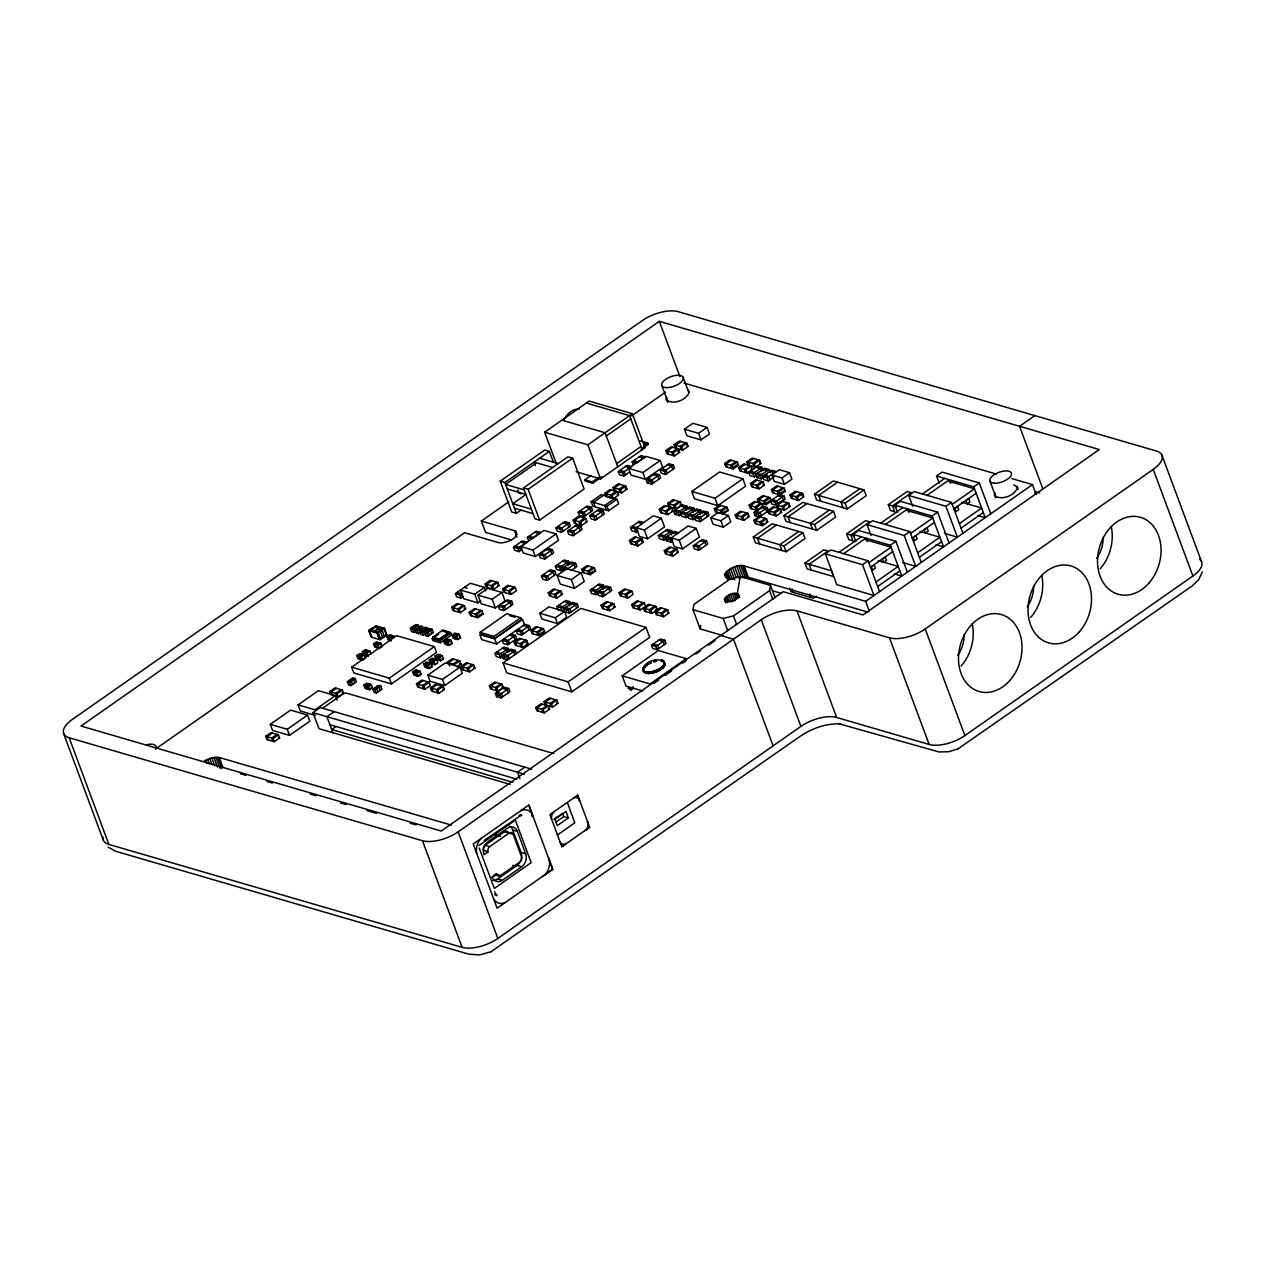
<?xml version="1.0" encoding="UTF-8"?>
<svg xmlns="http://www.w3.org/2000/svg" width="1266" height="1266" viewBox="0 0 1266 1266"><rect width="100%" height="100%" fill="white"/><g stroke="black" fill="none" stroke-linecap="round" stroke-linejoin="round"><path stroke-width="1.5" d="M642.875 669.018C649.933 651.768 680.95 662.814 652.037 671.692C649.141 672.167 645.043 672.911 643.096 670.11C641.514 671.423 647.337 674.477 650.771 673.275C656.342 672.705 669.287 667.435 663.115 660.52M643.35 667.435L643.872 671.882M722.823 635.516L700.161 628.917L692.993 609.642L693.91 604.404L730.055 579.116L740.262 576.568L770.488 585.383L775.045 597.647M700.161 628.917L700.778 625.42M740.262 576.568L737.303 593.627L738.6 597.125C737.856 589.418 726.336 594.83 724.453 599.324L725.117 600.954C729.928 602.822 736.685 600.337 739.028 595.7L737.303 593.627L738.616 597.125M772.83 599.388L769.57 590.621L770.488 585.383M1202.336 571.9L1198.696 579.67L1192.192 585.921L957.935 748.902M687.517 389.675L689.321 391.811C686.932 399.977 673.275 405.231 666.375 399.993L666.707 397.081M1013.829 484.751L1017.5 487.442C1015.095 495.607 1001.438 500.861 994.554 495.607L994.886 492.711M732.982 579.274C713.122 576.821 735.957 562.515 744.091 565.934L865.643 601.35L1032.47 484.609L1036.079 494.31M1034.971 493.439L1035.968 491.794L1039.75 492.901M544.649 874.948L552.72 869.299L548.542 858.047L549.254 859.978A13.34 10.302 -73.8 0 1 544.649 874.948L543.114 876.04M386.621 635.247L379.705 639.631L371.381 637.162L368.77 630.531L376.002 625.831L384.358 628.268L386.652 635.263L384.358 628.268M371.444 636.624L368.77 630.531M556.454 817.14L554.271 819.292M644.6 665.758L644.489 667.72L644.014 666.438M645.692 664.745L645.423 666.691L644.932 665.41M532.306 814.418L532.29 816.602L532.321 814.418A13.34 10.302 -73.8 0 0 520.769 810.715M379.753 639.599L377.315 633.206L384.263 628.838M584.845 830.638L589.639 827.268L577.707 795.143L549.903 814.608L561.835 846.732L565.886 843.9A6.678 5.159 -73.8 0 1 560.11 842.048M659.333 321.342L80.992 726.051L441.233 831.034L783.227 591.697L862.953 614.928L1099.299 449.541L659.333 321.342L679.842 376.493M556.644 464.48L544.649 432.228L589.133 401.085L632.367 413.681L645.027 447.737L600.543 478.865L576.109 471.743M521.133 510.024L516.37 513.347L511.717 512.002L500.244 481.175L544.744 450.031L549.381 451.392L553.432 462.28M500.244 481.175L504.897 482.52L549.381 451.392M535.629 463.451L505.609 484.451L524.203 489.863M523.491 487.932L567.975 456.804L572.628 458.165L584.101 488.993L539.601 520.12L534.964 518.775L523.491 487.932L528.144 489.293L572.628 458.165M544.649 432.228L587.883 444.825L632.367 413.681M156.319 748.491L464.638 532.733L497.87 542.418C504.01 544.665 522.241 537.464 514.597 530.707L481.317 521.054L485.543 532.385L511.417 539.902M481.317 521.054L508.805 501.827M631.639 415.865L665.584 392.112M606.319 435.963L630.785 418.84M525.422 494.879L512.777 503.726L531.372 509.138M601.841 476.807L592.662 483.232L585.224 481.064L584.75 479.767L590.874 475.494M368.944 630.769L377.363 633.174M369.466 630.864L371.128 629.693L378.566 631.861L376.904 633.032L379.294 639.457M376.413 626.005L374.752 627.176L382.19 629.344L383.851 628.173M374.847 630.785L378.471 628.253M616.589 463.593L641.055 446.471M381.019 628.996L378.376 630.151L379.626 629.977M584.75 479.767L592.187 481.935L598.312 477.662M643.46 446.059L647.796 443.021L648.271 444.303L641.055 449.367M618.219 471.553L627.113 465.318L631.528 466.6L622.635 472.835L618.219 471.553L619.422 474.766L623.837 476.048L629.677 471.965M632.13 461.821L641.023 455.586L645.438 456.884L636.545 463.103L632.13 461.821L633.317 465.033M384.563 635.754L386.937 634.931M356.79 655.535L361.443 656.88L364.212 654.933L365.415 658.146L362.63 660.092L357.977 658.747L356.79 655.535L359.576 653.588L368.2 656.199L366.998 652.987L362.345 651.642L363.548 654.854M362.345 651.642L365.13 649.695L369.783 651.04L370.97 654.253M373.47 643.856L376.255 641.909L380.908 643.27L382.095 646.483L379.309 648.429L374.673 647.068L373.47 643.856L378.123 645.217L380.908 643.27M360.968 653.984L358.183 655.93L359.386 659.143M366.523 650.107L363.753 652.037L364.94 655.25M377.648 642.321L374.863 644.267L376.065 647.48M513.49 547.134L522.399 540.914L526.814 542.196L517.921 548.415L513.49 547.134L514.692 550.346L519.107 551.628L520.769 550.473L519.582 547.26L515.167 545.962M527.4 537.401L536.293 531.182L540.709 532.464L531.815 538.699L527.4 537.401L528.587 540.614M386.921 636.751L389.706 634.804L394.343 636.165L391.574 638.111L386.921 636.751L388.108 639.963L391.368 640.913M628.522 468.357L645.755 456.298L660.172 460.492L662.672 467.233L645.438 479.292L631.022 475.098L628.522 468.357L642.922 472.55L660.172 460.492M684.447 429.19L692.898 423.287L707.029 427.402L709.466 433.953L701 439.872L686.884 435.741L684.447 429.19L698.579 433.32L707.029 427.402M362.82 654.538L360.05 656.484L361.237 659.697M368.39 650.645L365.605 652.591L366.792 655.804M379.515 642.859L376.73 644.805L377.917 648.018M391.099 635.216L388.314 637.162L389.501 640.374M366.998 652.987L369.783 651.04M390.165 637.7L392.951 635.754M520.88 546.564L543.953 530.407L556.043 533.935L558.433 540.36L535.36 556.502L523.269 552.989L520.88 546.564L532.97 550.077L556.043 533.935M457.026 592.409L461.441 593.707L462.628 596.919L460.966 598.074L456.551 596.792L455.364 593.58L470.303 583.262L484.482 587.392L485.764 590.858M270.291 724.342L290.594 710.131L307.559 715.068L309.822 721.177L289.534 735.388L272.57 730.435L270.291 724.342L287.255 729.279L307.559 715.068M315.456 715.369L300.374 710.986L298.096 704.877L318.399 690.666L335.363 695.62L337.072 700.193M351.647 667.182L396.701 635.659L434.349 646.625L436.501 652.401L391.447 683.925L353.8 672.958L351.647 667.182L389.311 678.149L434.349 646.625M591.159 501.653L601.176 494.642L616.969 499.247L618.647 503.741L608.63 510.752L592.836 506.147L591.159 501.653L606.968 506.258L616.969 499.247M412.02 627.256L414.346 627.936L415.533 631.133L413.871 632.304L411.545 631.623L410.342 628.411L415.913 624.534L418.239 625.198L419.426 628.411M455.364 593.58L459.78 594.862L461.441 593.707M604.657 493.36L609.943 489.673L617.381 491.841L618.568 495.038L613.282 498.741L612.095 495.528L604.657 493.36L605.86 496.573L607.253 496.984L606.05 493.772L611.336 490.069M612.997 487.521L618.283 483.834L625.721 486.002L626.907 489.214L621.638 492.901L614.2 490.733L612.997 487.521L620.435 489.689L625.721 486.002M665.821 450.554L673.259 452.722L678.544 449.034L679.747 452.231L674.462 455.934L667.024 453.766L665.821 450.554L671.107 446.866L682.801 450.095L688.087 446.407L686.884 443.195L679.446 441.027L674.177 444.714L675.364 447.927M555.932 527.811L564.826 521.576L569.241 522.874L570.444 526.086L561.534 532.306L557.119 531.024L555.932 527.811L560.347 529.093L569.241 522.874M578.182 512.239L587.076 506.02L591.491 507.302L592.678 510.515L583.784 516.734L579.369 515.452L578.182 512.239L582.597 513.521L591.491 507.302M603.486 495.322L593.485 502.333L595.162 506.827M410.342 628.411L412.669 629.091L418.239 625.198M619.675 484.229L614.39 487.932L615.592 491.145M672.499 447.262L667.229 450.965L668.416 454.178M680.855 441.423L675.569 445.126L676.756 448.338M414.995 629.772L420.549 625.879L422.876 626.559L417.321 630.452L414.995 629.772L416.182 632.984L418.508 633.665L420.185 632.494M573.166 520.01L578.435 516.322L585.873 518.49L587.076 521.687L581.79 525.39L574.353 523.222L573.166 520.01L580.603 522.178L585.873 518.49M265.686 736.321L270.971 732.634L278.409 734.802L279.612 738.015L274.326 741.702L266.889 739.534L265.686 736.321L273.124 738.489L278.409 734.802M330.837 694.781L329.635 691.584L334.92 687.881L342.358 690.049L343.561 693.262L338.275 696.949L332.23 695.192L331.027 691.98L336.313 688.293M579.844 516.718L574.558 520.421L575.745 523.633M615.988 491.43L610.703 495.117L611.889 498.329L608.804 497.427M685.492 442.784L680.206 446.487L681.409 449.699M451.756 607.269L457.042 603.581L464.48 605.749L465.666 608.962L460.381 612.649L452.943 610.481L451.756 607.269L459.194 609.437L464.48 605.749M485.115 583.927L490.401 580.224L497.839 582.392L499.041 585.604L493.756 589.307L486.318 587.139L485.115 583.927L492.553 586.095L497.839 582.392M272.364 733.046L267.079 736.733L268.281 739.945M612.095 495.528L617.381 491.841M674.177 444.714L681.614 446.882L686.884 443.195M347.343 681.709L352.913 677.832L355.24 678.497L356.426 681.709L350.872 685.602L348.546 684.922L347.343 681.709L349.669 682.39L355.24 678.497M458.434 603.977L453.149 607.68L454.336 610.892M491.794 580.635L486.508 584.338L487.711 587.551M480.748 600.923L477.978 602.869L463.799 598.739L460.571 590.067L474.75 594.197L484.482 587.392M427.528 627.92L425.202 627.24L419.647 631.133L421.974 631.797L427.528 627.92L428.715 631.133M584.481 518.079L579.211 521.766L580.398 524.979M277.017 734.391L271.731 738.094L272.934 741.306M340.965 689.638L335.68 693.341L336.883 696.553M567.548 531.198L576.457 524.963L580.872 526.26L582.059 529.473L573.166 535.692L568.75 534.41L567.548 531.198L571.963 532.48L580.872 526.26M589.798 515.626L598.691 509.407L603.107 510.689L604.309 513.901L595.4 520.12L590.985 518.838L589.798 515.626L594.213 516.908L603.107 510.689M614.643 498.567L604.642 505.577L606.319 510.071M463.071 605.338L457.801 609.041L458.988 612.253M496.446 581.996L491.161 585.683L492.363 588.896M329.635 691.584L337.072 693.736L342.358 690.049M478.01 595.147L487.742 588.342L501.906 592.472L505.134 601.144L495.402 607.949L481.222 603.819L478.01 595.147L492.173 599.277L501.906 592.472M335.363 695.62L315.06 709.815L298.096 704.877M416.656 628.601L418.983 629.281L420.834 634.345L423.16 635.01L424.822 633.855M510.277 784.414L318.953 728.678L312.987 712.616L320.219 707.552L531.72 769.174M432.181 629.265L429.854 628.585L424.284 632.478L426.61 633.158L432.181 629.265L433.368 632.478L427.813 636.371L425.487 635.69L423.635 630.642L421.309 629.962M539.063 554.587L547.956 548.352L552.372 549.65L553.574 552.862L544.681 559.081L540.25 557.8L539.063 554.587L543.478 555.869L552.372 549.65M646.119 479.672L655.013 473.452L659.428 474.734L660.615 477.947L651.721 484.166L647.306 482.884L646.119 479.672L650.534 480.953L659.428 474.734M660.013 469.939L668.907 463.72L673.322 465.002L674.525 468.214L665.631 474.449L661.2 473.152L660.013 469.939L664.428 471.237L673.322 465.002M322.545 708.232L343.418 693.626L345.95 692.977L553.685 753.539M647.306 482.884L648.967 481.713M363.848 685.143L366.634 683.197L371.27 684.558L372.473 687.77L369.688 689.717L365.035 688.356L363.848 685.143L368.501 686.504L371.27 684.558M432.75 637.146L442.768 630.151L449.272 632.05L449.746 633.332L439.745 640.343L433.241 638.444L432.75 637.146L439.27 639.045L449.272 632.05M469.18 612.348L474.465 608.661L481.903 610.829L483.106 614.042L477.82 617.729L470.382 615.561L469.18 612.348L476.617 614.516L481.903 610.829M502.555 589.006L507.84 585.303L515.278 587.471L516.465 590.684L511.179 594.387L503.741 592.219L502.555 589.006L509.992 591.175L515.278 587.471M368.026 683.608L365.241 685.555L366.444 688.767M445.189 631.449L450.775 633.079L451.487 635.01L440.362 642.78L432.925 640.612L432.212 638.697L438.574 634.25M475.858 609.057L470.572 612.76L471.775 615.972M509.233 585.715L503.947 589.418L505.134 592.63M369.878 684.146L367.108 686.093L368.295 689.305M334.161 711.619L326.929 716.683L332.911 732.729M480.51 610.418L475.225 614.121L476.427 617.333M513.869 587.076L508.6 590.763L509.787 593.976M432.212 638.697L439.65 640.865L450.775 633.079M372.916 689.163L378.471 685.27L380.797 685.95L382 689.163L376.429 693.056L374.119 692.375L372.916 689.163L375.242 689.843L380.797 685.95M477.741 616.4L480.384 614.548M443.591 640.865L446.376 638.919L451.012 640.264L452.215 643.476L449.43 645.423L444.777 644.077L443.591 640.865L448.243 642.21L451.012 640.264M451.93 635.026L454.716 633.079L459.368 634.44L460.555 637.653L457.77 639.583L453.133 638.238L451.93 635.026L456.583 636.387L459.368 634.44M447.768 639.33L444.983 641.261L446.186 644.473M456.108 633.491L453.323 635.437L454.526 638.65M449.62 639.868L446.851 641.815L448.037 645.027M457.96 634.029L455.19 635.975L456.377 639.188M498.361 606.113L507.255 599.878L511.67 601.176L512.857 604.388L503.963 610.608L499.548 609.326L498.361 606.113L502.776 607.395L511.67 601.176M541.452 575.951L550.346 569.732L554.761 571.013L555.964 574.226L547.054 580.445L542.639 579.163L541.452 575.951L545.868 577.233L554.761 571.013M562.626 569.558L560.965 570.713L556.549 569.431L555.347 566.219L564.256 559.999L568.671 561.281L569.858 564.494M555.347 566.219L559.762 567.516L568.671 561.281M412.574 671.787L415.359 669.841L419.995 671.186L421.198 674.398L418.413 676.345L413.76 675L412.574 671.787L417.226 673.132L419.995 671.186M423.699 664.001L428.335 665.362L431.12 663.416L432.323 666.628L429.538 668.575L424.885 667.214L423.699 664.001L426.468 662.055L435.093 664.682L437.878 662.735L436.675 659.523L433.906 661.469L429.253 660.108L430.44 663.321M429.253 660.108L432.038 658.162L440.663 660.789L443.432 658.842L442.245 655.63L437.593 654.269L434.808 656.215L436.01 659.428M336.044 726.494L331.708 729.517L512.857 782.309M416.751 670.252L413.966 672.183L415.153 675.395M427.861 662.466L425.091 664.413L426.278 667.625M433.431 658.573L430.646 660.52L431.848 663.732M438.985 654.68L436.216 656.627L437.403 659.839M418.603 670.79L415.818 672.737L417.02 675.949M429.728 663.004L426.943 664.951L428.145 668.163M435.282 659.111L432.513 661.058L433.7 664.27M440.853 655.218L438.068 657.165L439.27 660.377M434.808 656.215L439.46 657.576L442.245 655.63M557.119 575.492L566.851 568.687L581.031 572.818L584.259 581.49L574.527 588.294L560.347 584.164L557.119 575.492L571.298 579.622L581.031 572.818M570.998 570.618L576.837 566.519L575.634 563.307L568.402 568.371L563.987 567.089M480.083 632.351L506.78 613.678L520.722 617.729L521.434 619.66L494.753 638.349L480.795 634.282L480.083 632.351L494.025 636.418L520.722 617.729M636.561 527.606L637.748 530.802L636.086 531.973L631.671 530.691L630.468 527.479L639.362 521.26L643.777 522.542M659.269 509.28L664.555 505.577L671.993 507.745L673.195 510.958L667.91 514.661L660.472 512.493L659.269 509.28L666.707 511.448L671.993 507.745M667.625 503.441L672.895 499.738L680.333 501.906L681.535 505.118L676.25 508.821L668.812 506.653L667.625 503.441L675.047 505.609L680.333 501.906M724.611 463.546L729.896 459.859L737.334 462.027L738.537 465.239L733.251 468.926L725.814 466.758L724.611 463.546L732.049 465.714L737.334 462.027M665.948 505.989L660.678 509.692L661.865 512.904M674.287 500.149L669.018 503.852L670.205 507.065M731.289 460.27L726.019 463.957L727.206 467.17M630.468 527.479L634.883 528.761L653.209 515.848L661.343 518.221L664.571 526.893L647.606 538.762L639.472 536.388L636.26 527.716M427.813 675.158L445.331 662.893L459.969 667.166L462.248 673.259L444.73 685.523L430.076 681.25L427.813 675.158L442.451 679.415L459.969 667.166M416.467 683.798L421.752 680.111L429.19 682.279L430.377 685.492L425.091 689.179L417.653 687.011L416.467 683.798L423.904 685.966L429.19 682.279M691.79 491.461L719.594 471.996L742.841 478.77L745.579 486.16L717.775 505.609L694.543 498.836L691.79 491.461L715.037 498.234L742.841 478.77M548.305 592.694L553.59 588.991L561.028 591.159L562.215 594.371L556.945 598.074L549.507 595.906L548.305 592.694L555.742 594.862L561.028 591.159M581.68 569.336L586.949 565.649L594.387 567.817L595.59 571.029L590.304 574.717L582.866 572.548L581.68 569.336L589.117 571.504L594.387 567.817M423.145 680.507L417.859 684.21L419.046 687.422M453.719 659.111L448.449 662.814L449.636 666.011M670.6 507.35L665.315 511.037L666.517 514.249M678.94 501.51L673.654 505.197L674.857 508.41M735.942 461.615L730.656 465.318L731.859 468.531L737.144 464.828L738.537 465.239M554.983 589.402L549.697 593.105L550.9 596.318M588.342 566.06L583.072 569.747L584.259 572.96M629.424 540.535L634.693 536.847L642.131 539.015L643.334 542.228L638.048 545.915L630.61 543.747L629.424 540.535L636.861 542.703L642.131 539.015M632.13 526.308L644.394 530.09L661.343 518.221M427.781 681.868L422.512 685.571L423.699 688.783M453.086 664.159L458.371 660.472M559.635 590.763L554.35 594.45L555.537 597.663M592.994 567.405L587.709 571.108L588.912 574.321M636.102 537.243L630.816 540.946L632.003 544.158M459.764 660.868L454.478 664.571L447.04 662.403L452.326 658.7L459.764 660.868L460.966 664.08L456.994 666.85M683.672 512.493L679.225 515.61L674.81 514.328L673.607 511.116L682.501 504.881L686.916 506.178L688.118 509.391M738.569 467.613L743.838 463.926L751.276 466.094L752.479 469.306L747.193 472.993L739.755 470.825L738.569 467.613L746.006 469.781L751.276 466.094M746.908 461.774L752.194 458.086L759.632 460.254L760.819 463.467L755.533 467.154L748.095 464.986L746.908 461.774L754.346 463.942L759.632 460.254M529.394 625.626L520.5 631.845L516.085 630.563L517.272 633.775L521.687 635.057L530.581 628.838L529.394 625.626L524.979 624.344L496.573 643.998L481.697 639.662L479.782 634.535L494.658 638.871L522.462 619.406L524.377 624.549M745.247 464.321L739.961 468.024L741.148 471.237M753.587 458.482L748.301 462.185L749.488 465.397M590.225 573.387L592.868 571.536M674.81 514.328L676.471 513.157M673.607 511.116L678.022 512.398L686.916 506.178M430.408 687.865L435.694 684.178L443.132 686.33L444.319 689.543L439.033 693.246L431.595 691.078L430.408 687.865L437.846 690.033L443.132 686.33M460.998 666.47L466.268 662.767L473.706 664.935L474.908 668.147L469.623 671.85L462.185 669.682L460.998 666.47L468.436 668.638L473.706 664.935M437.087 684.574L431.801 688.277L433.004 691.489M467.676 663.178L462.391 666.865L463.578 670.078M749.883 465.682L744.598 469.385L745.801 472.582M758.223 459.843L752.954 463.546L754.14 466.758M539.791 613.266L548.953 606.857L564.525 611.383L566.677 617.175L557.499 623.584L541.927 619.058L539.791 613.266L555.363 617.808L564.525 611.383M693.895 508.204L689.479 506.922L680.586 513.141L685.001 514.423L693.895 508.204L695.097 511.417M441.739 685.935L436.454 689.622L437.64 692.834M472.313 664.523L467.027 668.226L468.23 671.439M506.59 641.577L515.484 635.358L516.686 638.57L507.793 644.79L503.362 643.508L502.175 640.295L506.59 641.577L507.793 644.79M561.012 610.703L558.069 609.832L556.866 606.62L565.775 600.4L570.191 601.682L571.377 604.895M660.029 534.442L664.444 535.724L665.631 538.936L663.97 540.107L659.554 538.825L658.352 535.613L667.261 529.378L671.676 530.66L672.863 533.872M756.008 475.7L754.33 476.871L749.915 475.589L748.728 472.376L757.622 466.141L762.037 467.423L763.24 470.635M675.284 509.945L679.7 511.227L681.773 516.354L686.188 517.636L687.865 516.481M496.683 652.196L501.099 653.493L502.301 656.69L500.624 657.861L496.209 656.579L495.022 653.367L503.915 647.148L508.331 648.429L509.518 651.642M556.866 606.62L561.281 607.917L570.191 601.682M658.352 535.613L662.783 536.895L671.676 530.66M700.873 510.23L696.458 508.948L687.549 515.183L691.964 516.465L700.873 510.23L702.06 513.442M748.728 472.376L753.143 473.658L762.037 467.423M514.091 641.973L519.376 638.286L526.814 640.454L528.001 643.65L522.731 647.353L515.294 645.185L514.091 641.973L521.529 644.141L526.814 640.454M530.77 630.294L536.056 626.607L543.494 628.775L544.697 631.987L539.411 635.674L531.973 633.506L530.77 630.294L538.208 632.462L543.494 628.775M520.769 638.681L515.484 642.384L516.686 645.597M537.449 627.018L532.163 630.705L533.366 633.918M591.934 589.006L596.349 590.288L597.536 593.501L595.875 594.672L591.459 593.39L590.257 590.178L599.15 583.942L603.565 585.24L604.768 588.437M671.423 537.749L672.61 540.962L670.948 542.133L666.533 540.851L665.33 537.639L674.224 531.404L678.639 532.701M694.528 517.208L703.421 510.973L707.836 512.271L709.039 515.484L700.13 521.703L695.714 520.421L694.528 517.208L698.943 518.49L707.836 512.271M495.022 653.367L499.437 654.649L508.331 648.429M564.145 609.959L562.484 611.13L561.281 607.917M682.247 511.97L686.663 513.268L688.751 518.38L693.167 519.677L697.613 516.56M501.985 655.392L506.4 656.69L507.603 659.903L503.188 658.605L501.985 655.392L510.894 649.173L515.309 650.455L516.496 653.667M558.543 605.465L562.959 606.746L565.032 611.874L566.709 610.703M666.533 540.851L668.195 539.68M750.39 471.205L754.805 472.487L756.894 477.614L758.556 476.443M542.101 628.363L536.816 632.066L538.018 635.279M577.154 603.724L572.738 602.426L563.845 608.661L568.26 609.943L577.154 603.724L578.356 606.936L569.447 613.155L565.032 611.874M590.257 590.178L594.672 591.459L603.565 585.24M665.33 537.639L669.746 538.92L688.071 526.007L696.205 528.381L699.433 537.053L682.469 548.922L674.335 546.548L671.122 537.876M769.016 469.464L764.601 468.167L755.691 474.402L760.106 475.684L769.016 469.464L770.203 472.677M719.99 513.3L715.496 511.986L714.309 508.774L719.594 505.087L727.032 507.255L728.219 510.467L722.933 514.154L721.541 513.743L720.354 510.546L725.64 506.843M750.453 483.485L755.739 479.782L763.176 481.95L764.363 485.163L759.094 488.866L751.656 486.698L750.453 483.485L757.891 485.653L763.176 481.95M720.987 505.482L715.701 509.185L716.904 512.398M757.131 480.194L751.846 483.897L753.048 487.109M597.236 592.203L606.129 585.984L610.544 587.266L611.747 590.478L602.838 596.697L598.422 595.416L597.236 592.203L601.651 593.485L610.544 587.266M762.67 476.427L771.564 470.208L775.979 471.49L767.085 477.725L762.67 476.427L763.857 479.64L768.272 480.938L774.112 476.839M503.188 658.605L504.849 657.45M506.4 656.69L515.309 650.455M756.894 477.614L761.309 478.896L767.149 474.813M539.332 634.345L541.975 632.494M761.784 481.555L756.498 485.242L757.685 488.454M503.045 662.909L580.904 608.424L645.976 627.398L649.68 637.352L571.836 691.837L506.748 672.863L503.045 662.909L568.133 681.868L645.976 627.398M710.637 517.778L718.139 512.524L728.377 515.499L730.767 521.924L723.25 527.178L713.027 524.203L710.637 517.778L720.86 520.753L728.377 515.499M771.817 474.972L779.318 469.718L789.541 472.693L791.93 479.118L784.429 484.372L774.191 481.397L771.817 474.972L782.04 477.947L789.541 472.693M664.286 550.694L669.556 547.007L676.994 549.175L678.196 552.372L672.911 556.075L665.473 553.907L664.286 550.694L671.724 552.862L676.994 549.175M666.992 536.467L679.256 540.25L696.205 528.381M714.309 508.774L721.747 510.942L727.032 507.255M670.964 547.403L665.679 551.106L666.865 554.318M722.87 512.825L725.513 510.973M675.601 548.764L670.331 552.451L671.518 555.663M601.049 605.306L606.335 601.603L613.773 603.771L614.975 606.984L609.69 610.687L602.252 608.519L601.049 605.306L608.487 607.474L613.773 603.771M619.137 592.662L624.407 588.959L631.845 591.127L633.047 594.34L627.762 598.043L620.324 595.875L619.137 592.662L626.575 594.83L631.845 591.127M607.727 602.015L602.458 605.718L603.645 608.93M625.8 589.37L620.53 593.074L621.717 596.27M489.388 685.761L494.658 682.058L502.096 684.226L503.298 687.438L498.013 691.141L490.575 688.973L489.388 685.761L496.826 687.929L502.096 684.226M735.23 514.866L740.515 511.179L747.953 513.347L749.14 516.56L743.854 520.247L736.416 518.079L735.23 514.866L742.667 517.034L747.953 513.347M749.124 505.15L756.562 507.318L761.847 503.615L763.05 506.827L757.764 510.53L750.327 508.362L749.124 505.15L754.409 501.447L766.104 504.691L771.39 500.988L770.187 497.775L762.749 495.607L757.464 499.31L758.666 502.523M771.374 489.578L776.659 485.875L784.097 488.043L785.284 491.255L779.998 494.959L772.561 492.79L771.374 489.578L778.812 491.746L784.097 488.043M496.066 682.469L490.781 686.172L491.968 689.384M693.214 545.757L702.124 539.538L706.539 540.819L707.726 544.032L698.832 550.267L694.417 548.969L693.214 545.757L697.645 547.054L706.539 540.819M741.908 511.591L736.622 515.278L737.809 518.49M755.802 501.858L750.516 505.545L751.719 508.758M764.142 496.019L758.856 499.706L760.059 502.919M778.052 486.286L772.766 489.989L773.953 493.202M612.38 603.376L607.094 607.063L608.297 610.275M630.452 590.731L625.167 594.419L626.369 597.631M500.703 683.83L495.417 687.517L496.62 690.73M746.544 512.936L741.275 516.639L742.462 519.851M760.455 503.203L755.169 506.906L756.372 510.119M768.794 497.364L763.509 501.067L764.711 504.279L769.997 500.576L775.061 502.096L783.955 495.861L785.142 499.073L776.248 505.308L771.833 504.01L770.646 500.798L779.54 494.579L783.955 495.861M782.705 487.647L777.419 491.335L778.606 494.547M757.464 499.31L764.901 501.478L770.187 497.775M779.935 493.629L782.578 491.778M495.37 693.436L504.264 687.201L508.679 688.498L509.881 691.711L500.988 697.93L496.573 696.648L495.37 693.436L499.785 694.717L508.679 688.498M753.95 512.477L762.86 506.258L767.275 507.539L768.462 510.752L759.568 516.971L755.153 515.689L753.95 512.477L758.366 513.759L767.275 507.539M496.573 696.648L498.234 695.477M755.153 515.689L756.815 514.518M656.041 606.446L650.771 610.149L643.334 607.981L644.521 611.193L651.958 613.361L657.244 609.658L656.041 606.446L648.603 604.278L640.343 609.975L632.905 607.807L631.702 604.594L636.988 600.891L644.426 603.059L645.628 606.272M638.38 601.303L633.095 605.006L634.298 608.218M753.824 520.294L759.109 516.591L766.531 518.759L767.734 521.972L762.449 525.675L755.011 523.507L753.824 520.294L761.262 522.462L766.531 518.759M767.718 510.562L775.156 512.73L780.442 509.027L781.628 512.239L776.359 515.942L768.921 513.774L767.718 510.562L773.004 506.859L784.698 510.103L789.984 506.4L788.781 503.203L781.344 501.035L776.058 504.723L783.496 506.891L788.781 503.203M789.968 494.99L795.254 491.303L802.691 493.471L803.878 496.683L798.593 500.371L791.155 498.203L789.968 494.99L797.406 497.158L802.691 493.471M760.502 517.003L755.216 520.69L756.403 523.902M774.396 507.27L769.111 510.973L770.314 514.186M782.736 501.431L777.451 505.134L778.653 508.346M796.646 491.699L791.361 495.402L792.548 498.614M643.033 602.663L637.748 606.351L638.95 609.563M765.139 518.348L759.869 522.051L761.056 525.263L763.699 523.412M779.049 508.631L773.763 512.319L774.966 515.531M787.389 502.792L782.103 506.479L783.306 509.692M631.702 604.594L639.14 606.762L644.426 603.059M650.012 604.689L644.726 608.392L645.913 611.589M654.649 606.05L649.363 609.737L650.566 612.95M753.302 537.006L772.197 523.776L802.881 532.717L805.034 538.493L786.123 551.723L755.438 542.782L753.302 537.006L783.971 545.947L802.881 532.717M783.876 515.594L802.786 502.365L833.471 511.306L835.623 517.082L816.712 530.312L786.028 521.386L783.876 515.594L814.56 524.535L833.471 511.306M814.465 494.199L833.376 480.969L864.045 489.91L866.197 495.686L847.286 508.916L816.617 499.975L814.465 494.199L845.15 503.14L864.045 489.91M776.39 524.994L757.479 538.224L759.632 544M806.964 503.583L788.069 516.813L790.206 522.605M837.554 482.188L818.643 495.417L820.795 501.194M654.949 611.367L660.235 607.664L667.673 609.832L668.859 613.045L663.574 616.748L656.136 614.58L654.949 611.367L662.387 613.535L667.673 609.832M661.627 608.076L656.342 611.779L657.545 614.975M666.28 609.421L660.994 613.124L662.181 616.336M535.66 707.52L540.946 703.817L548.384 705.985L549.571 709.197L544.285 712.885L536.847 710.717L535.66 707.52L543.098 709.672L548.384 705.985M544 701.68L549.286 697.977L556.724 700.145L557.91 703.358L552.625 707.061L545.187 704.893L544 701.68L551.438 703.849L556.724 700.145M542.339 704.228L537.053 707.916L538.24 711.128M550.678 698.389L545.393 702.076L546.596 705.289M546.991 705.573L541.706 709.276L542.892 712.489M555.331 699.734L550.045 703.437L551.232 706.65M798.704 531.483L779.793 544.728L781.945 550.504M829.277 510.087L810.382 523.317L812.519 529.093M859.867 488.692L840.956 501.922L843.109 507.698M651.499 645.217L660.393 638.998L664.808 640.28L666.011 643.492L657.117 649.727L652.686 648.429L651.499 645.217L655.915 646.515L664.808 640.28M622.207 675.822L658.352 650.518L686.235 658.652L650.091 683.941L622.207 675.822L626.021 686.093L642.764 690.967M804.923 563.069L831.414 570.792L833.566 576.568L807.075 568.845L804.923 563.069L823.834 549.84L828.011 551.058L809.116 564.288L811.253 570.064M846.638 533.888L865.533 520.658L869.726 521.877L850.815 535.107L852.967 540.883L848.79 539.664L846.638 533.888L854.534 536.183M888.336 504.691L907.247 491.461L911.425 492.68L892.53 505.909L894.666 511.701L890.489 510.483L888.336 504.691L896.249 507.001M692.993 609.642L723.218 618.457L733.425 615.925L769.57 590.621M633.712 688.103L630.927 690.049L628.126 688.087L630.452 688.767L633.222 686.821M825.337 553.843L862.526 564.683L873.983 595.511L836.794 584.67L825.337 553.843L830.892 549.95L868.08 560.791L879.553 591.618M855.832 541.642L853.142 534.394L858.696 530.501L895.885 541.326L907.358 572.169M871.087 535.534L867.036 524.662L872.606 520.769L909.795 531.609L921.252 562.436M897.547 512.461L894.84 505.197L900.411 501.304L937.6 512.144L949.057 542.972M912.802 506.353L908.751 495.481L914.305 491.588L951.494 502.412L962.967 533.255M939.245 483.264L936.555 476.016L942.11 472.123L979.298 482.963L990.772 513.79M524.741 767.149L517.509 772.213L519.899 778.637M839.026 552.324L861.276 536.752M880.74 523.143L902.975 507.571M922.439 493.946L944.689 478.39M1034.86 415.612L1019.573 426.31L1042.82 488.818M654.031 683.276L658.842 679.905M665.267 675.411L671.676 670.917M682.912 663.052L686.125 660.805M695.762 654.079L700.573 650.708M708.596 645.09L715.021 640.596M843.678 553.685L865.928 538.113L867.226 541.595M885.393 524.488L907.627 508.932L908.925 512.413M927.092 495.307L949.342 479.735L950.639 483.232M69.187 737.777L422.464 840.719A26.713 11.758 -20.4 0 0 458.181 831.841L761.262 619.754A26.713 11.758 -20.4 0 1 796.994 610.861L889.492 637.827A26.713 11.758 -20.4 0 0 925.224 628.949L1153.231 469.385A26.713 11.758 -20.4 0 0 1156.428 451.028L678.101 311.658A26.713 11.758 -20.4 0 0 642.368 320.535L72.384 719.42A26.713 11.758 -20.4 0 0 69.187 737.777L108.844 844.406L462.106 947.348A26.713 11.758 -20.4 0 0 497.839 938.454L800.919 726.368A26.713 11.758 -20.4 0 1 836.652 717.49L929.149 744.455A26.713 11.758 -20.4 0 0 964.882 735.578L1192.889 576.014A26.713 11.758 -20.4 0 0 1199.63 559.35M816.285 596.128L813.294 598.217L790.981 591.713L789.683 588.215M862.526 564.683L868.08 560.791M853.142 534.394L890.33 545.219L895.885 541.326M867.036 524.662L904.225 535.502L909.795 531.609M894.84 505.197L932.029 516.037L937.6 512.144M908.751 495.481L945.939 506.305L951.494 502.412M936.555 476.016L973.744 486.856L979.298 482.963M868.793 562.721L891.042 547.149L865.628 539.743M910.507 533.524L932.757 517.968L907.326 510.562M952.206 504.343L974.456 488.771L949.041 481.365M528.824 805.065L473.215 843.979L497.111 908.213L552.72 869.299L528.824 805.065L532.638 815.288M870.47 567.215L892.72 551.644M912.185 538.034L934.419 522.462M953.884 508.837L976.133 493.281M484.134 840.45L521.212 815.177L520.168 815.32M478.817 845.546L515.341 820.115L531.166 862.652L494.341 888.431L479.181 847.967M883.747 562.215L886.517 560.284L885.33 557.072L882.544 559.018L883.747 562.215L878.272 560.632L898.211 566.424L875.961 581.98M494.278 874.727A3.814 2.943 -73.8 0 0 495.829 874.173L500.481 875.534L519.946 861.909A3.814 2.943 -73.8 0 0 521.529 856.75L513.173 834.278A3.814 2.943 -73.8 0 0 509.185 833.012L489.72 846.622A3.814 2.943 -73.8 0 0 488.138 851.781L483.485 850.435A3.814 2.943 -73.8 0 1 485.084 845.277L504.548 831.651A3.814 2.943 -73.8 0 1 508.331 832.522M488.138 851.781L483.976 854.708A9.542 7.374 -73.8 0 1 487.932 841.811L507.397 828.186A9.542 7.374 -73.8 0 1 517.335 831.351L525.691 853.838A9.542 7.374 -73.8 0 1 521.734 866.735L502.27 880.345L497.617 879A9.542 7.374 -73.8 0 1 492.775 880.297M917.676 552.799L939.91 537.227L919.939 531.419M959.375 523.618L981.625 508.046L961.654 502.222M877.639 586.49L899.889 570.919M919.338 557.293L941.587 541.737M961.052 528.112L983.302 512.54M554.128 819.339L562.231 813.674M555.806 822.093L563.75 816.538L568.387 817.883L565.997 811.459L554.888 819.244L557.277 825.669L568.387 817.883M491.936 877.148L496.794 873.746M557.277 835.085L574.796 822.758L567.627 803.324M497.617 879L517.082 865.374A9.542 7.374 -73.8 0 0 520.706 860.753M561.835 846.732L589.639 827.268M203.842 761.277L211.833 757.717L219.192 757.479L451.456 825.115M490.892 951.795L800.587 736.021C812.55 728.203 825.258 723.677 840.086 723.741L838.836 723.709L939.071 751.972L948.804 751.719L958.156 748.807M491.129 951.7L479.482 954.96L468.657 954.121L115.554 851.227L108.116 847.112M867.985 612.127L748.301 577.264L740.942 577.502L736.717 566.171M519.092 815.13L521.766 815.494L520.674 815.304M661.311 661.137L662.941 661.517L662.466 660.235M683.925 383.044L996.484 474.117M1011.629 478.532L1032.47 484.609M977.763 515.515L985.201 517.683L973.744 486.856M586.364 403.031L629.582 415.628L642.242 449.683M759.426 463.055L760.819 463.467M686.694 445.996L688.087 446.407M755.96 467.312L760.375 468.594L761.562 471.807M762.923 469.338L767.338 470.635M769.902 471.379L774.317 472.661M751.086 468.895L752.479 469.306M757.369 473.231L761.784 474.513L762.971 477.725M764.332 475.272L768.747 476.554L769.95 479.767M640.359 440.853L647.796 443.021M644.552 443.227L648.271 444.303M561.882 420.154L605.116 432.75L617.776 466.806M944.389 533.35L957.397 537.148L945.939 506.305M762.971 484.751L764.363 485.163M783.891 490.86L785.284 491.255M777.862 495.75L782.293 497.032L783.48 500.244M639.346 456.757L643.761 458.039M667.245 464.891L671.66 466.173L672.847 469.385M936.065 544.697L943.502 546.865L932.029 516.037M772.307 499.643L776.723 500.925L777.925 504.137M633.791 460.65L638.206 461.932M661.675 468.784L666.09 470.066L667.293 473.278M788.576 506.004L789.984 506.4M625.451 466.489L629.867 467.771M653.335 474.608L657.75 475.905L658.953 479.118M761.641 506.416L763.05 506.827M780.236 511.844L781.628 512.239M761.183 507.413L765.598 508.71L766.8 511.923M619.897 470.382L624.312 471.664L625.499 474.877M647.781 478.501L652.196 479.798L653.383 483.011M755.628 511.306L760.043 512.603L761.23 515.816M726.826 510.056L728.219 510.467M747.747 516.148L749.14 516.56M766.341 521.56L767.734 521.972M902.674 562.531L915.698 566.329L904.225 535.502M539.648 458.197L558.243 463.625M552.688 467.502L534.094 462.09L535.391 465.572M626.907 489.214L625.515 488.803L624.328 485.59L619.042 489.293L620.229 492.506M680.143 504.723L681.535 505.118M680.839 506.052L685.254 507.334L686.441 510.546M687.818 508.077L692.233 509.375L693.42 512.588M694.781 510.119L699.196 511.401L700.399 514.613M701.76 512.144L706.175 513.442L707.362 516.655M689.226 514.012L693.641 515.294L694.828 518.506M696.189 516.037L700.604 517.319L701.807 520.532M894.35 573.894L901.788 576.062L890.33 545.219M617.175 494.642L618.568 495.038M671.803 510.546L673.195 510.958M585.398 507.175L589.814 508.473L591.016 511.686M597.03 510.562L601.445 511.86L602.632 515.072M637.7 522.415L642.115 523.713M665.584 530.549L669.999 531.831L671.202 535.043M672.562 532.575L676.978 533.872M700.446 540.709L704.861 541.99L706.064 545.203M507.286 488.945L525.881 494.357M521.291 493.819L518.965 493.139L517.762 489.926M579.844 511.068L584.259 512.366L585.446 515.579M591.459 514.455L595.875 515.753L597.077 518.965M694.892 544.602L699.307 545.883L700.494 549.096M585.683 521.291L587.076 521.687M643.334 542.228L641.941 541.816L640.738 538.604L635.469 542.307L636.656 545.519M676.804 551.976L678.196 552.372M514.455 508.22L533.049 513.632M563.164 522.747L567.579 524.029L568.766 527.242M574.78 526.134L579.195 527.416L580.398 530.628M557.594 526.64L562.009 527.922L563.212 531.134M569.225 530.027L573.64 531.309L574.827 534.521M772.26 590.7L781.613 593.422M534.632 532.353L539.047 533.635M529.061 536.246L533.477 537.528M520.722 542.07L525.137 543.367M546.295 549.523L550.71 550.821L551.897 554.017M575.634 563.307L571.219 562.025L562.326 568.26L566.741 569.542M540.724 553.416L545.14 554.698L546.342 557.91M562.579 561.17L566.994 562.452L568.197 565.665M569.558 563.196L573.973 564.478L575.16 567.69M594.197 570.618L595.59 571.029M557.024 565.047L561.439 566.345L563.528 571.472M548.684 570.887L553.1 572.185L554.286 575.397M597.489 585.114L601.904 586.395L603.091 589.608M604.468 587.139L608.883 588.437L610.07 591.649M543.114 574.78L547.529 576.077L548.732 579.274M598.897 591.032L603.312 592.33L604.515 595.542M655.851 609.247L657.244 609.658M667.467 612.633L668.859 613.045M720.67 635.485L733.457 639.203L773.115 745.832M613.583 606.588L614.975 606.984M560.822 593.976L562.215 594.371M564.098 601.572L568.513 602.853L569.716 606.066M571.077 603.597L575.492 604.879L576.679 608.091M497.633 585.209L499.041 585.604M565.506 607.49L569.922 608.772L571.124 611.984M658.731 640.169L663.147 641.451L664.334 644.663M464.258 587.361L467.201 588.215M505.577 601.049L509.992 602.331L511.195 605.544M653.161 644.062L657.576 645.344L658.779 648.556M500.023 604.942L504.438 606.224L505.625 609.437M509.438 615.608L515.025 617.238M523.301 625.499L527.716 626.797L528.919 630.009M464.274 608.55L465.666 608.962M481.697 613.63L483.106 614.042M543.288 631.576L544.697 631.987M517.747 629.392L522.162 630.69L523.349 633.902M511.068 634.06L515.484 635.358M509.407 635.231L513.822 636.529L515.009 639.741M528.001 643.65L526.609 643.255L525.422 640.042L520.136 643.729L521.323 646.942M503.836 639.124L508.252 640.406L509.454 643.619M502.254 648.303L506.669 649.6L507.856 652.813M509.217 650.344L513.632 651.626L514.835 654.839M444.872 631.908L449.746 633.332M459.162 637.241L460.555 637.653M414.235 625.689L416.561 626.369M418.888 627.05L421.214 627.73L422.401 630.943M423.54 628.411L425.867 629.075L427.053 632.288M428.177 629.756L430.503 630.436L431.706 633.649M425.962 631.307L428.288 631.987L429.475 635.2M503.662 654.237L508.077 655.519L509.264 658.731M450.823 643.081L452.215 643.476M372.837 627.572L374.23 627.983L371.175 628.743M383.139 636.307L384.532 636.719L382.142 630.294L380.75 629.882L379.072 631.054L380.465 631.449L382.854 637.874L381.462 637.478M442.04 658.431L443.432 658.842M459.574 663.669L460.966 664.08M473.516 667.736L474.908 668.147M380.702 646.071L382.095 646.483M430.915 666.217L432.323 666.628M501.906 687.042L503.298 687.438M556.518 702.947L557.91 703.358M502.602 688.372L507.017 689.654L508.22 692.866M497.047 692.265L501.463 693.546L502.649 696.759M548.178 708.786L549.571 709.197M419.806 674.003L421.198 674.398M442.926 689.147L444.319 689.543M351.236 678.987L353.562 679.668L354.765 682.88M376.809 686.441L379.135 687.121L380.322 690.334M349.02 680.554L351.347 681.219L352.534 684.431M374.578 687.992L376.904 688.672L378.107 691.885M371.08 687.359L372.473 687.77M342.168 692.85L343.561 693.262M312.987 712.616L524.488 774.238M329.92 724.706L516.718 779.144M278.204 737.603L279.612 738.015M509.438 826.112A9.542 7.374 -73.8 0 1 512.683 830.005L517.335 831.351M504.548 831.651L509.185 833.012M510.071 833.376L513.173 834.278M495.038 834.737L500.466 836.32M512.683 830.005L521.054 852.477L525.691 853.838M240.398 773.748L246.063 775.409M266.841 781.454L272.506 783.1M310.265 794.099L315.93 795.744M340.475 802.897L346.14 804.543M366.918 810.588L376.366 813.342M410.342 823.248L416.008 824.894M485.084 845.277L489.72 846.622M517.082 865.374L521.734 866.735M512.762 865.358L516.481 866.435M494.674 894.524L497.095 895.711L494.5 891.818M577.707 795.143L579.417 800.903L579.448 799.827A6.662 5.159 -73.8 0 0 573.672 797.976M1161.951 455.222L1201.608 561.851M1153.231 469.385L1192.889 576.014M1016.946 486.207L1018.149 489.451M989.965 481.112L996.105 497.633M994.348 494.262L995.551 497.491M925.224 628.949L964.882 735.578M845.15 503.14L847.286 508.916M889.492 637.827L929.149 744.455M865.643 601.35L869.251 611.067M814.56 524.535L816.712 530.312M802.486 496.272L801.283 493.06L796.013 496.763L797.2 499.975M797.406 497.158L798.593 500.371M782.04 477.947L784.429 484.372M778.812 491.746L779.998 494.959M783.496 506.891L784.698 510.103M767.085 477.725L768.272 480.938M809.67 594.039L810.968 597.536M775.061 502.096L777.261 507.935M775.156 512.73L776.359 515.942M760.106 475.684L761.309 478.896M754.346 463.942L755.533 467.154M783.971 545.947L786.123 551.723M764.901 501.478L766.104 504.691M757.891 485.653L759.094 488.866M753.143 473.658L754.33 476.871M792.01 588.896L793.307 592.393M746.006 469.781L747.193 472.993M796.994 610.861L836.652 717.49M756.562 507.318L757.764 510.53M758.366 513.759L759.568 516.971M761.262 522.462L762.449 525.675M732.049 465.714L733.251 468.926M742.667 517.034L743.854 520.247M683.213 377.41L688.672 392.08M698.579 433.32L701 439.872M744.091 565.934L748.301 577.264M742.604 565.617L746.813 576.948M721.747 510.942L722.933 514.154M761.262 619.754L800.919 726.368M740.816 565.57L745.025 576.9M715.037 498.234L717.775 505.609M738.822 565.76L743.047 577.09M720.86 520.753L723.25 527.178M734.581 566.82L738.79 578.135M732.492 567.643L736.1 577.343M730.514 568.624L734.723 579.955M661.786 385.481L667.942 402.002M666.185 398.632L667.388 401.876M738.379 594.07L739.676 597.584M728.741 569.732L732.349 579.432M681.614 446.882L682.801 450.095M735.942 593.374L737.904 598.628M727.238 570.903L730.245 579.005M734.248 593.438L736.211 598.691M726.067 572.121L728.472 578.594M725.276 573.324L727.681 579.796M732.397 593.77L734.992 600.78M724.864 574.479L726.067 577.707M678.354 451.835L677.152 448.623L671.866 452.31L673.069 455.523M730.482 594.371L733.093 601.382M728.662 595.178L731.273 602.189M698.943 518.49L700.13 521.703M727.048 596.144L729.01 601.397M673.259 452.722L674.462 455.934M733.425 615.925L736.685 624.676M725.766 597.204L727.713 602.458M724.88 598.296L726.178 601.793M724.453 599.324L725.766 602.822M691.964 516.465L693.167 519.677M697.645 547.054L698.832 550.267M685.001 514.423L686.188 517.636M723.218 618.457L727.776 630.721M664.428 471.237L665.631 474.449M678.022 512.398L679.225 515.61M675.047 505.609L676.25 508.821M679.256 540.25L682.469 548.922M666.707 511.448L667.91 514.661M650.534 480.953L651.721 484.166M669.746 538.92L670.948 542.133M642.922 472.55L645.438 479.292M671.724 552.862L672.911 556.075M662.783 536.895L663.97 540.107M644.394 530.09L647.606 538.762M622.635 472.835L623.837 476.048M620.435 489.689L621.638 492.901M634.883 528.761L636.086 531.973M636.861 542.703L638.048 545.915M662.387 613.535L663.574 616.748M650.771 610.149L651.958 613.361M587.883 444.825L600.543 478.865M606.968 506.258L608.63 510.752M663.906 661.089L665.093 664.159M664.587 663.178L664.998 664.777M664.428 663.811L664.903 665.093M662.798 660.377L663.289 661.659M664.302 664.128L664.777 665.41M664.144 664.46L664.618 665.742M663.954 664.792L664.428 666.074M662.086 660.108L662.561 661.39M663.732 665.125L664.207 666.407M661.691 660.013L662.165 661.295M661.263 659.918L661.754 661.2M663.479 665.457L663.954 666.755M663.194 665.805L663.685 667.087M655.915 646.515L657.117 649.727M662.893 666.138L663.368 667.435M662.545 666.486L663.036 667.768M662.181 666.818L662.672 668.116M661.802 667.166L662.276 668.448M639.14 606.762L640.343 609.975M661.39 667.499L661.865 668.78M592.187 481.935L592.662 483.232M660.947 667.815L661.422 669.097M660.488 668.147L660.963 669.429M660.013 668.448L660.488 669.746M659.507 668.764L659.982 670.046M656.041 660.092L656.516 661.374L655.456 660.219M658.985 669.065L659.475 670.347M658.462 669.35L658.937 670.632M654.87 660.346L655.345 661.627M657.909 669.635L658.383 670.917M654.269 660.504L654.744 661.786M657.355 669.904L657.829 671.186M653.667 660.662L654.142 661.96M656.785 670.157L657.26 671.439M656.199 670.394L656.674 671.676M655.614 670.632L656.089 671.914M655.028 670.838L655.503 672.119M626.575 594.83L627.762 598.043M654.427 671.043L654.902 672.325M650.708 661.738L651.183 663.02M653.826 671.233L654.3 672.515M650.138 661.991L650.613 663.289M653.224 671.391L653.699 672.689M652.623 671.55L653.114 672.832M648.509 662.83L648.983 664.128M652.037 671.692L652.512 672.974M594.213 516.908L595.4 520.12M651.452 671.803L651.927 673.085M647.986 663.131L648.461 664.413M650.866 671.898L651.341 673.18M650.297 671.993L650.771 673.275M647.005 663.764L647.021 665.362L646.546 664.08M649.727 672.056L650.202 673.338M649.173 672.088L649.648 673.385M646.103 664.413L646.594 665.694M648.635 672.119L649.126 673.401M648.113 672.135L648.603 673.417M645.296 665.077L645.787 666.359M647.622 672.119L648.097 673.401M647.132 672.088L647.606 673.37M646.673 672.04L647.148 673.322M644.299 666.09L644.774 667.372M646.23 671.977L646.704 673.259M645.802 671.882L646.277 673.18M643.761 666.771L644.236 668.052M645.407 671.787L645.882 673.069M643.539 667.103L644.014 668.385M645.027 671.66L645.518 672.942M643.191 667.768L643.666 669.049M644.378 671.376L645.169 672.816M643.065 668.084L643.539 669.382M644.077 671.202L644.552 672.483M642.97 668.401L643.381 669.999M643.587 670.806L644.299 672.293M582.597 513.521L583.784 516.734M580.603 522.178L581.79 525.39M608.487 607.474L609.69 610.687M601.651 593.485L602.838 596.697M589.117 571.504L590.304 574.717M594.672 591.459L595.875 594.672M630.452 688.767L630.927 690.049M571.963 532.48L573.166 535.692M560.347 529.093L561.534 532.306M571.298 579.622L574.527 588.294M559.762 567.516L560.965 570.713M528.144 489.293L539.601 520.12M568.26 609.943L569.447 613.155M543.478 555.869L544.681 559.081M555.742 594.862L556.945 598.074M545.868 577.233L547.054 580.445M532.97 550.077L535.36 556.502M504.897 482.52L516.37 513.347M555.363 617.808L557.499 623.584M515.8 531.229L517.019 534.458M514.597 530.707L517.003 537.18M568.133 681.868L571.836 691.837M517.921 548.415L519.107 551.628M538.208 632.462L539.411 635.674M509.992 591.175L511.179 594.387M551.438 703.849L552.625 707.061M520.5 631.845L521.687 635.057M521.529 644.141L522.731 647.353M543.098 709.672L544.285 712.885M502.776 607.395L503.963 610.608M492.553 586.095L493.756 589.307M492.173 599.277L495.402 607.949M562.547 813.326L563.75 816.538M494.025 636.418L494.753 638.349M494.658 638.871L496.573 643.998M499.437 654.649L500.624 657.861M474.75 594.197L477.978 602.869M476.617 614.516L477.82 617.729M499.785 694.717L500.988 697.93M496.826 687.929L498.013 691.141M459.78 594.862L460.966 598.074M459.194 609.437L460.381 612.649M456.583 636.387L457.77 639.583M468.436 668.638L469.623 671.85M448.243 642.21L449.43 645.423M442.768 630.151L443.242 631.433M439.27 639.045L439.745 640.343M439.65 640.865L440.362 642.78M439.46 657.576L440.663 660.789M426.61 633.158L427.813 636.371M442.451 679.415L444.73 685.523M433.906 661.469L435.093 664.682M421.974 631.797L423.16 635.01M417.321 630.452L418.508 633.665M437.846 690.033L439.033 693.246M428.335 665.362L429.538 668.575M412.669 629.091L413.871 632.304M423.904 685.966L425.091 689.179M417.226 673.132L418.413 676.345M384.231 628.822L386.652 635.263M458.181 831.841L497.839 938.454M378.423 632.921L380.813 639.346M377.854 633.174L380.243 639.599M378.123 645.217L379.309 648.429M389.311 678.149L391.447 683.925M369.055 630.199L371.856 637.289M375.242 689.843L376.429 693.056M361.443 656.88L362.63 660.092M368.501 686.504L369.688 689.717M422.464 840.719L462.106 947.348M349.669 682.39L350.872 685.602M337.072 693.736L338.275 696.949M287.255 729.279L289.534 735.388M273.124 738.489L274.326 741.702M219.192 757.479L222.816 767.18M217.705 757.163L221.93 768.494M215.916 757.115L220.126 768.446M213.938 757.305L217.546 767.006M211.833 757.717L214.84 765.819M209.681 758.35L212.087 764.822M207.592 759.189L209.396 764.031M205.614 760.17L206.817 763.398M63.648 733.584L103.306 840.213M146.286 744.788A11.441 5.032 -20.4 0 1 155.528 749.203M563.924 419.853A19.085 14.749 -73.8 0 1 579.369 409.029M502.27 880.345A9.542 7.374 -73.8 0 1 492.332 877.18L496.509 874.268A3.814 2.943 -73.8 0 0 500.481 875.534M521.054 852.477A9.542 7.374 -73.8 0 1 521.117 859.582M108.844 844.406A26.713 11.758 -20.4 0 1 103.037 837.063M1103.177 537.275A28.612 22.123 -73.8 0 1 1096.736 558.211M964.154 634.567A28.612 22.123 -73.8 0 1 957.713 655.503M1033.657 585.921A28.612 22.123 -73.8 0 1 1027.217 606.857M1111.279 526.64A40.069 30.97 -73.8 0 1 1100.154 568.83M1041.76 575.286A40.069 30.97 -73.8 0 1 1030.635 617.476M972.256 623.932A40.069 30.97 -73.8 0 1 961.116 666.122M551.628 819.276A6.678 5.159 -73.8 0 1 553.938 811.775M587.915 822.615A6.662 5.159 -73.8 0 1 585.604 830.085M476.696 853.316A13.356 10.318 -73.8 0 1 481.286 838.329M505.181 902.563A13.356 10.318 -73.8 0 1 493.629 898.876M874.205 564.842L871.419 566.788L872.622 570.001L875.407 568.054L874.205 564.842M915.919 535.66L913.134 537.607L914.321 540.819L917.106 538.873L915.919 535.66M927.028 527.875L924.259 529.821L925.446 533.033L928.231 531.087L927.028 527.875M957.618 506.479L954.833 508.426L956.036 511.638L958.821 509.692L957.618 506.479M968.743 498.693L965.958 500.64L967.161 503.852L969.93 501.906L968.743 498.693M587.551 821.65L587.535 822.758L587.551 821.634M994.427 483.232A11.441 5.032 -20.4 0 0 1011.502 474.386A11.441 5.032 -20.4 0 0 996.105 473.595A11.441 5.032 -20.4 0 0 994.427 483.232M666.248 387.602A11.441 5.032 -20.4 0 0 683.324 378.756A11.441 5.032 -20.4 0 0 667.926 377.964A11.441 5.032 -20.4 0 0 666.248 387.602M1148.958 583.056A40.069 30.97 -73.8 0 0 1141.062 517.477A40.069 30.97 -73.8 0 0 1097.844 566.772A40.069 30.97 -73.8 0 0 1148.958 583.056M1079.439 631.687A40.069 30.97 -73.8 0 0 1071.542 566.124A40.069 30.97 -73.8 0 0 1028.324 615.418A40.069 30.97 -73.8 0 0 1079.439 631.687M1009.936 680.333A40.069 30.97 -73.8 0 0 1002.039 614.754A40.069 30.97 -73.8 0 0 958.821 664.064A40.069 30.97 -73.8 0 0 1009.936 680.333"/></g></svg>
